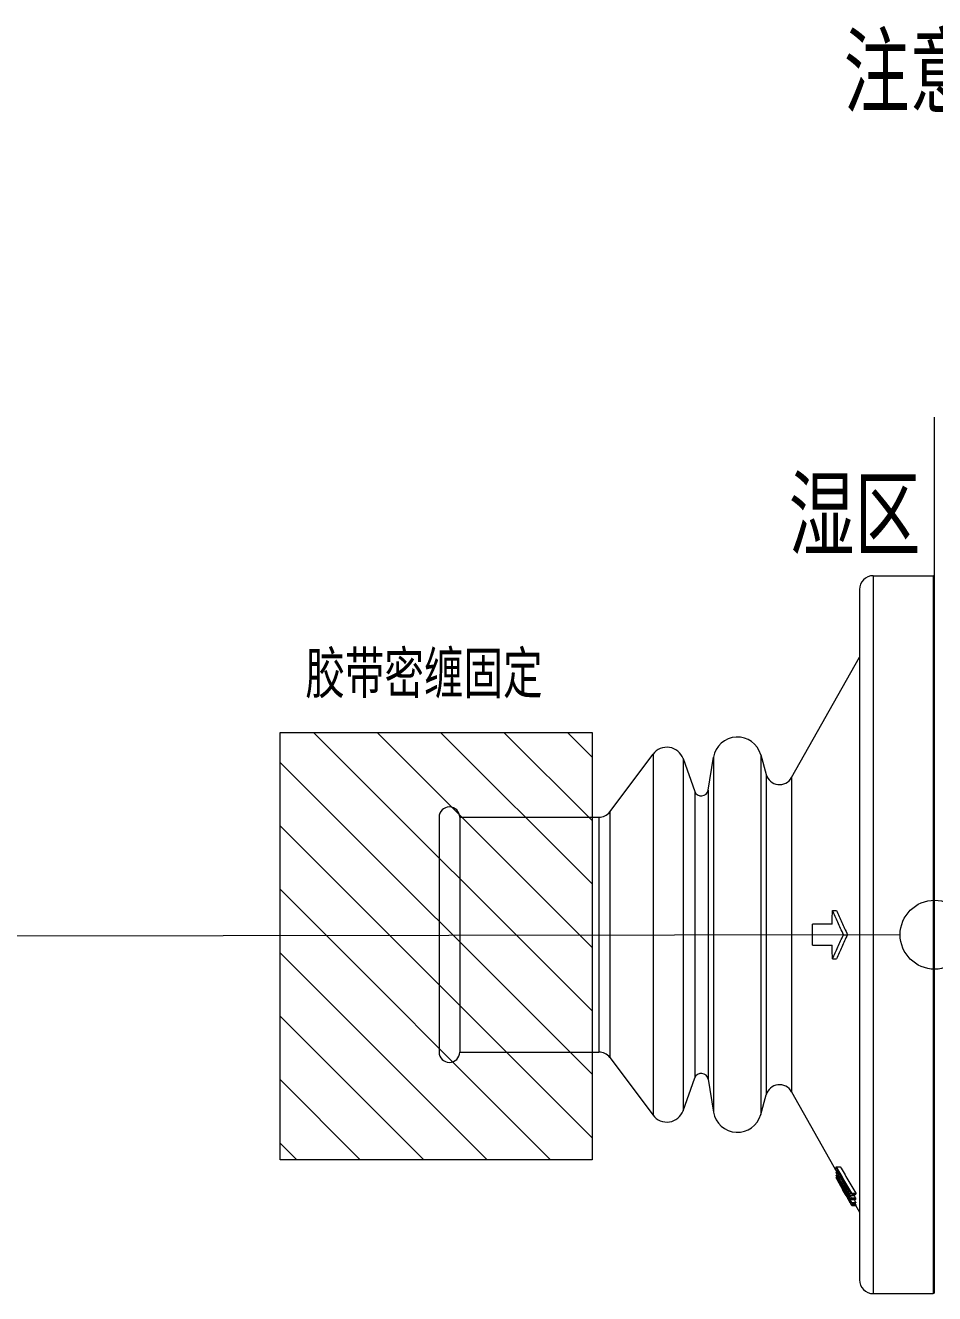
# Model space of a CAD drawing. Header units: inches. Extents: x 47316 to 59086, y 3141 to 11743.
# Drawn here: x 54699.3 to 54765.1, y 9769.3 to 9861.2 of the extents above; entities that cross this region are included whole.
import ezdxf

# ---------------------------------------------------------------- set-up
doc = ezdxf.new("R2010")
doc.units = ezdxf.units.IN
doc.header["$MEASUREMENT"] = 0
doc.layers.add('_BLACK_HOLE', color=7, linetype='Continuous')
doc.styles.add('MtX_FangSong_GB2312', font='')
doc.styles.get('MtX_FangSong_GB2312').set_extended_font_data('FangSong_GB2312')
doc.linetypes.add('_VH_FULL_TAPE', pattern='A,0.0001,[30,VeSys.shx,S=0.1,R=0,X=0,Y=0],-0.8,[30,VeSys.shx,S=0.1,R=180,X=0,Y=0],-0.0001', length=0.8002)

msp = doc.modelspace()

# ---------------------------------------------------------------- linework, layer by layer
at = {"color": 0, "lineweight": 15}
for p, q in [((54765.146, 9820.589), (54765.146, 9832.824)), ((54765.146, 9820.639), (54765.146, 9830.656)), ((54717.739, 9779.032), (54717.739, 9809.99)), ((54717.739, 9809.99), (54740.333, 9809.99)), ((54720.162, 9809.99), (54740.333, 9789.819)), ((54724.758, 9809.99), (54740.333, 9794.415)), ((54729.355, 9809.99), (54740.333, 9799.012)), ((54733.951, 9809.99), (54740.333, 9803.608)), ((54738.547, 9809.99), (54740.333, 9808.204)), ((54740.333, 9809.99), (54740.333, 9779.032)), ((54717.739, 9807.817), (54740.333, 9785.223)), ((54717.739, 9803.221), (54740.333, 9780.627)), ((54717.739, 9798.624), (54737.332, 9779.032)), ((54717.739, 9794.028), (54732.735, 9779.032)), ((54717.739, 9789.432), (54728.139, 9779.032)), ((54717.739, 9784.836), (54723.543, 9779.032)), ((54717.739, 9780.24), (54718.947, 9779.032)), ((54740.333, 9779.032), (54717.739, 9779.032))]:
    msp.add_line(p, q, dxfattribs=at)
at = {"color": 0, "linetype": '_VH_FULL_TAPE', "lineweight": 15, "ltscale": 5}
msp.add_line((54762.646, 9795.332), (54464.644, 9794.807), dxfattribs=at)
at = {"color": 0, "linetype": 'Continuous', "lineweight": 15}
msp.add_circle((54765.146, 9795.336), 2.5, dxfattribs=at)
at = {"layer": '_BLACK_HOLE', "color": 0, "linetype": 'ByBlock', "lineweight": 18}
for p, q in [((54760.696, 9821.336), (54765.046, 9821.336)), ((54765.146, 9769.436), (54765.146, 9821.236)), ((54759.696, 9820.336), (54759.696, 9770.336)), ((54754.787, 9806.713), (54759.696, 9815.435)), ((54741.616, 9804.236), (54744.746, 9808.411)), ((54746.922, 9808.085), (54747.776, 9805.717)), ((54748.739, 9805.805), (54749.135, 9808.19)), ((54752.548, 9808.369), (54752.942, 9806.939)), ((54729.246, 9803.836), (54729.246, 9786.836)), ((54730.746, 9803.836), (54740.816, 9803.836)), ((54730.746, 9803.836), (54730.746, 9786.836)), ((54757.753, 9797.086), (54758.04, 9797.086)), ((54758.547, 9795.336), (54758.834, 9795.336)), ((54757.753, 9793.586), (54758.04, 9793.586)), ((54730.746, 9786.836), (54740.816, 9786.836)), ((54741.616, 9786.436), (54744.746, 9782.261)), ((54746.922, 9782.587), (54747.776, 9784.956)), ((54748.739, 9784.868), (54749.135, 9782.483)), ((54752.548, 9782.304), (54752.942, 9783.733)), ((54754.787, 9783.959), (54758.064, 9778.136)), ((54758.015, 9777.756), (54758.082, 9777.756)), ((54758.016, 9778.531), (54758.303, 9778.531)), ((54758.016, 9777.924), (54758.086, 9777.924)), ((54758.016, 9777.923), (54758.087, 9777.923)), ((54758.016, 9777.869), (54758.025, 9777.869)), ((54758.04, 9778.136), (54758.168, 9778.136)), ((54758.042, 9778.164), (54758.049, 9778.164)), ((54758.042, 9777.797), (54758.062, 9777.797)), ((54758.114, 9778.056), (54758.211, 9778.056)), ((54758.135, 9777.917), (54758.162, 9777.917)), ((54758.16, 9777.83), (54758.231, 9777.83)), ((54758.184, 9778.102), (54758.376, 9777.776)), ((54758.188, 9777.959), (54758.268, 9777.959)), ((54759.141, 9776.544), (54758.207, 9778.133)), ((54758.286, 9777.81), (54758.356, 9777.81)), ((54758.376, 9777.776), (54758.417, 9777.776)), ((54758.015, 9777.727), (54758.023, 9777.727)), ((54758.04, 9777.675), (54758.047, 9777.675)), ((54758.041, 9777.727), (54758.097, 9777.727)), ((54758.114, 9777.539), (54758.119, 9777.539)), ((54758.115, 9777.614), (54758.155, 9777.614)), ((54758.136, 9777.528), (54758.149, 9777.528)), ((54758.16, 9777.477), (54758.182, 9777.477)), ((54758.184, 9777.558), (54758.376, 9777.221)), ((54758.188, 9777.407), (54758.192, 9777.407)), ((54759.141, 9775.907), (54758.207, 9777.551)), ((54758.209, 9777.72), (54758.306, 9777.72)), ((54758.21, 9777.384), (54758.24, 9777.384)), ((54758.213, 9777.452), (54758.244, 9777.452)), ((54758.283, 9777.251), (54758.318, 9777.251)), ((54758.286, 9777.233), (54758.289, 9777.233)), ((54758.334, 9777.245), (54758.362, 9777.245)), ((54758.335, 9777.15), (54758.431, 9776.98)), ((54758.355, 9777.435), (54758.483, 9777.435)), ((54758.402, 9777.104), (54758.355, 9777.189)), ((54758.355, 9777.121), (54758.393, 9777.121)), ((54758.355, 9777.121), (54758.403, 9777.036)), ((54758.358, 9777.694), (54758.465, 9777.694)), ((54758.358, 9777.104), (54758.361, 9777.104)), ((54758.372, 9777.079), (54758.729, 9776.446)), ((54758.376, 9777.221), (54758.395, 9777.221)), ((54758.403, 9777.036), (54758.439, 9777.036)), ((54758.474, 9776.912), (54758.507, 9776.912)), ((54758.479, 9777.496), (54758.582, 9777.496)), ((54758.694, 9777.122), (54758.479, 9777.496)), ((54758.479, 9777.174), (54758.694, 9776.8)), ((54758.694, 9776.507), (54758.479, 9776.89)), ((54758.479, 9776.89), (54758.483, 9776.89)), ((54758.666, 9777.118), (54758.499, 9777.409)), ((54758.499, 9777.177), (54758.633, 9777.177)), ((54758.499, 9777.177), (54758.666, 9776.886)), ((54758.503, 9776.95), (54758.548, 9776.95)), ((54758.67, 9776.653), (54758.503, 9776.95)), ((54758.666, 9776.886), (54758.795, 9776.886)), ((54758.694, 9777.122), (54758.802, 9777.122)), ((54758.813, 9776.905), (54758.929, 9776.905)), ((54758.545, 9776.79), (54758.57, 9776.79)), ((54758.591, 9776.713), (54758.607, 9776.713)), ((54758.666, 9776.64), (54758.619, 9776.725)), ((54758.67, 9776.653), (54758.717, 9776.653)), ((54758.694, 9776.507), (54758.706, 9776.507)), ((54758.711, 9776.538), (54758.723, 9776.538)), ((54758.734, 9776.482), (54758.754, 9776.482)), ((54758.734, 9776.469), (54758.761, 9776.469)), ((54758.809, 9776.645), (54758.916, 9776.645)), ((54758.813, 9776.296), (54758.856, 9776.296)), ((54758.837, 9776.353), (54758.888, 9776.353)), ((54758.881, 9776.193), (54758.912, 9776.193)), ((54758.884, 9776.771), (54759.008, 9776.771)), ((54758.884, 9776.17), (54758.889, 9776.17)), ((54758.951, 9776.432), (54759.007, 9776.432)), ((54758.951, 9776.071), (54758.976, 9776.071)), ((54758.955, 9776.135), (54759.011, 9776.135)), ((54758.978, 9776.587), (54759.116, 9776.587)), ((54758.978, 9776.004), (54758.984, 9776.004)), ((54758.998, 9775.994), (54759.013, 9775.994)), ((54759.048, 9776.436), (54759.335, 9776.436)), ((54759.049, 9775.957), (54759.113, 9775.957)), ((54759.118, 9776.266), (54759.405, 9776.266)), ((54759.118, 9776.159), (54759.405, 9776.159)), ((54759.141, 9776.544), (54759.428, 9776.544)), ((54759.141, 9776.171), (54759.428, 9776.171)), ((54759.142, 9776.616), (54759.429, 9776.616)), ((54759.142, 9775.943), (54759.429, 9775.943)), ((54759.048, 9775.881), (54759.056, 9775.881)), ((54759.118, 9775.817), (54759.405, 9775.817)), ((54759.118, 9775.761), (54759.132, 9775.761)), ((54759.141, 9775.907), (54759.428, 9775.907)), ((54759.141, 9775.761), (54759.428, 9775.761)), ((54759.141, 9775.75), (54759.428, 9775.75)), ((54759.141, 9775.729), (54759.42, 9775.729)), ((54759.408, 9775.75), (54759.696, 9775.237)), ((54760.696, 9769.336), (54765.046, 9769.336))]:
    msp.add_line(p, q, dxfattribs=at)
at = {"layer": '_BLACK_HOLE', "color": 0, "linetype": 'ByBlock', "lineweight": 13}
for p, q in [((54760.696, 9821.336), (54760.696, 9769.336)), ((54765.046, 9821.336), (54765.046, 9769.336)), ((54744.746, 9808.411), (54744.746, 9782.261)), ((54746.922, 9808.085), (54746.922, 9782.587)), ((54749.135, 9808.19), (54749.135, 9782.483)), ((54752.548, 9808.369), (54752.548, 9782.304)), ((54752.942, 9806.939), (54752.942, 9783.733)), ((54754.787, 9806.713), (54754.787, 9783.959)), ((54747.776, 9805.717), (54747.776, 9784.956)), ((54748.739, 9805.805), (54748.739, 9784.868)), ((54740.816, 9803.836), (54740.816, 9786.836)), ((54741.616, 9804.236), (54741.616, 9786.436))]:
    msp.add_line(p, q, dxfattribs=at)
at = {"layer": '_BLACK_HOLE', "color": 0, "linetype": 'ByBlock', "lineweight": 18}
for centre, radius, start, end in [((54760.696, 9820.336), 1, 90, 179.99935), ((54765.046, 9821.236), 0.1, 0.00179, 90), ((54750.861, 9807.904), 1.75, 15.41026, 170.59109), ((54745.746, 9807.661), 1.25, 19.82144, 143.14108), ((54753.911, 9807.206), 1.005, 195.41026, 330.62648), ((54748.246, 9805.886), 0.5, 199.82144, 350.59109), ((54729.996, 9803.836), 0.75, 0, 180), ((54740.816, 9804.836), 1, 270, 323.14108), ((54729.996, 9786.836), 0.75, 180, 0), ((54740.816, 9785.836), 1, 36.85892, 90), ((54748.246, 9784.786), 0.5, 9.40891, 160.17856), ((54753.911, 9783.466), 1.005, 29.37352, 164.58974), ((54745.746, 9783.011), 1.25, 216.85892, 340.17856), ((54750.861, 9782.769), 1.75, 189.40891, 344.58974), ((54760.696, 9770.336), 1, 180.00065, 270), ((54765.046, 9769.436), 0.1, 270, 359.99821)]:
    msp.add_arc(centre, radius, start, end, dxfattribs=at)
for points in [[(54757.712, 9796.086), (54757.716, 9796.253), (54757.727, 9796.586), (54757.744, 9796.92), (54757.753, 9797.086)], [(54758.547, 9795.336), (54758.4, 9795.641), (54758.121, 9796.237), (54757.871, 9796.808), (54757.753, 9797.086)], [(54758.04, 9797.086), (54758.158, 9796.807), (54758.409, 9796.235), (54758.688, 9795.64), (54758.834, 9795.336)], [(54756.307, 9794.586), (54756.299, 9794.836), (54756.292, 9795.336), (54756.299, 9795.836), (54756.307, 9796.086)], [(54757.712, 9796.086), (54757.474, 9796.086), (54757.002, 9796.086), (54756.537, 9796.086), (54756.307, 9796.086)], [(54757.753, 9793.586), (54757.871, 9793.866), (54758.122, 9794.437), (54758.401, 9795.033), (54758.547, 9795.336)], [(54758.834, 9795.336), (54758.687, 9795.032), (54758.408, 9794.435), (54758.158, 9793.865), (54758.04, 9793.586)], [(54756.307, 9794.586), (54756.537, 9794.586), (54757.002, 9794.586), (54757.474, 9794.586), (54757.712, 9794.586)], [(54757.753, 9793.586), (54757.744, 9793.753), (54757.727, 9794.086), (54757.716, 9794.42), (54757.712, 9794.586)], [(54758.015, 9778.459), (54758.015, 9778.471), (54758.015, 9778.495), (54758.016, 9778.519), (54758.016, 9778.531)], [(54758.184, 9778.102), (54758.155, 9778.162), (54758.099, 9778.282), (54758.043, 9778.4), (54758.015, 9778.459)], [(54758.015, 9778.124), (54758.019, 9778.126), (54758.027, 9778.13), (54758.036, 9778.134), (54758.04, 9778.136)], [(54758.04, 9778.029), (54758.036, 9778.045), (54758.027, 9778.077), (54758.019, 9778.108), (54758.015, 9778.124)], [(54758.015, 9777.888), (54758.015, 9777.894), (54758.015, 9777.905), (54758.016, 9777.917), (54758.016, 9777.923)], [(54758.184, 9777.558), (54758.155, 9777.613), (54758.099, 9777.724), (54758.043, 9777.833), (54758.015, 9777.888)], [(54758.015, 9777.756), (54758.02, 9777.752), (54758.028, 9777.742), (54758.036, 9777.732), (54758.041, 9777.727)], [(54758.016, 9777.743), (54758.015, 9777.745), (54758.015, 9777.75), (54758.015, 9777.754), (54758.015, 9777.756)], [(54759.142, 9776.616), (54758.953, 9776.937), (54758.577, 9777.578), (54758.203, 9778.214), (54758.016, 9778.531)], [(54759.142, 9775.943), (54758.953, 9776.275), (54758.577, 9776.937), (54758.203, 9777.595), (54758.016, 9777.923)], [(54758.016, 9777.887), (54758.016, 9777.881), (54758.016, 9777.875), (54758.016, 9777.869)], [(54758.016, 9777.869), (54758.02, 9777.857), (54758.029, 9777.833), (54758.038, 9777.809), (54758.042, 9777.797)], [(54758.035, 9778.189), (54758.037, 9778.181), (54758.039, 9778.173), (54758.042, 9778.164)], [(54758.04, 9778.136), (54758.052, 9778.123), (54758.077, 9778.097), (54758.102, 9778.07), (54758.114, 9778.056)], [(54758.114, 9777.86), (54758.102, 9777.888), (54758.077, 9777.945), (54758.052, 9778.001), (54758.04, 9778.029)], [(54758.042, 9778.164), (54758.045, 9778.155), (54758.049, 9778.146), (54758.053, 9778.136)], [(54758.042, 9777.797), (54758.049, 9777.783), (54758.055, 9777.77), (54758.061, 9777.756)], [(54758.114, 9778.056), (54758.127, 9778.04), (54758.151, 9778.008), (54758.176, 9777.975), (54758.188, 9777.959)], [(54758.188, 9777.708), (54758.176, 9777.734), (54758.151, 9777.784), (54758.127, 9777.835), (54758.114, 9777.86)], [(54758.135, 9777.917), (54758.139, 9777.917), (54758.147, 9777.918), (54758.156, 9777.919), (54758.16, 9777.92)], [(54758.16, 9777.83), (54758.156, 9777.845), (54758.147, 9777.873), (54758.139, 9777.902), (54758.135, 9777.917)], [(54758.16, 9777.92), (54758.168, 9777.91), (54758.184, 9777.892), (54758.2, 9777.873), (54758.209, 9777.863)], [(54758.209, 9777.72), (54758.2, 9777.739), (54758.184, 9777.775), (54758.168, 9777.812), (54758.16, 9777.83)], [(54758.188, 9777.959), (54758.204, 9777.934), (54758.237, 9777.885), (54758.269, 9777.835), (54758.286, 9777.81)], [(54758.376, 9777.776), (54758.347, 9777.836), (54758.29, 9777.956), (54758.235, 9778.074), (54758.207, 9778.133)], [(54758.209, 9777.863), (54758.233, 9777.828), (54758.281, 9777.757), (54758.33, 9777.686), (54758.355, 9777.65)], [(54758.286, 9777.81), (54758.298, 9777.791), (54758.322, 9777.752), (54758.346, 9777.714), (54758.358, 9777.694)], [(54758.303, 9778.531), (54758.49, 9778.214), (54758.864, 9777.578), (54759.24, 9776.937), (54759.429, 9776.616)], [(54758.015, 9777.727), (54758.019, 9777.719), (54758.027, 9777.701), (54758.036, 9777.684), (54758.04, 9777.675)], [(54758.041, 9777.687), (54758.037, 9777.696), (54758.028, 9777.715), (54758.02, 9777.733), (54758.016, 9777.743)], [(54758.04, 9777.675), (54758.052, 9777.652), (54758.077, 9777.607), (54758.102, 9777.562), (54758.114, 9777.539)], [(54758.041, 9777.727), (54758.053, 9777.708), (54758.078, 9777.671), (54758.103, 9777.633), (54758.115, 9777.614)], [(54758.116, 9777.546), (54758.103, 9777.569), (54758.078, 9777.617), (54758.053, 9777.663), (54758.041, 9777.687)], [(54758.114, 9777.539), (54758.127, 9777.517), (54758.151, 9777.473), (54758.176, 9777.429), (54758.188, 9777.407)], [(54758.115, 9777.614), (54758.131, 9777.587), (54758.164, 9777.533), (54758.197, 9777.479), (54758.213, 9777.452)], [(54758.214, 9777.368), (54758.197, 9777.398), (54758.165, 9777.457), (54758.132, 9777.516), (54758.116, 9777.546)], [(54758.136, 9777.528), (54758.135, 9777.531), (54758.135, 9777.537), (54758.135, 9777.544), (54758.135, 9777.547)], [(54758.135, 9777.547), (54758.139, 9777.541), (54758.148, 9777.53), (54758.156, 9777.518), (54758.16, 9777.512)], [(54758.16, 9777.477), (54758.156, 9777.486), (54758.148, 9777.503), (54758.14, 9777.519), (54758.136, 9777.528)], [(54758.16, 9777.512), (54758.168, 9777.5), (54758.184, 9777.474), (54758.201, 9777.448), (54758.209, 9777.436)], [(54758.21, 9777.384), (54758.201, 9777.4), (54758.185, 9777.431), (54758.169, 9777.462), (54758.16, 9777.477)], [(54758.286, 9777.524), (54758.269, 9777.555), (54758.237, 9777.616), (54758.204, 9777.678), (54758.188, 9777.708)], [(54758.188, 9777.407), (54758.204, 9777.378), (54758.237, 9777.32), (54758.269, 9777.262), (54758.286, 9777.233)], [(54758.376, 9777.221), (54758.347, 9777.276), (54758.29, 9777.387), (54758.235, 9777.496), (54758.207, 9777.551)], [(54758.355, 9777.435), (54758.33, 9777.483), (54758.281, 9777.578), (54758.233, 9777.673), (54758.209, 9777.72)], [(54758.209, 9777.436), (54758.221, 9777.415), (54758.245, 9777.375), (54758.27, 9777.334), (54758.282, 9777.314)], [(54758.283, 9777.251), (54758.27, 9777.274), (54758.246, 9777.318), (54758.222, 9777.362), (54758.21, 9777.384)], [(54758.213, 9777.452), (54758.233, 9777.417), (54758.274, 9777.349), (54758.314, 9777.28), (54758.334, 9777.245)], [(54758.335, 9777.15), (54758.315, 9777.187), (54758.274, 9777.259), (54758.234, 9777.332), (54758.214, 9777.368)], [(54758.282, 9777.314), (54758.294, 9777.293), (54758.318, 9777.251), (54758.342, 9777.21), (54758.355, 9777.189)], [(54758.355, 9777.121), (54758.343, 9777.143), (54758.319, 9777.186), (54758.295, 9777.23), (54758.283, 9777.251)], [(54758.358, 9777.39), (54758.346, 9777.413), (54758.322, 9777.457), (54758.298, 9777.502), (54758.286, 9777.524)], [(54758.286, 9777.233), (54758.298, 9777.212), (54758.322, 9777.169), (54758.346, 9777.126), (54758.358, 9777.104)], [(54758.334, 9777.245), (54758.362, 9777.196), (54758.419, 9777.098), (54758.475, 9777), (54758.503, 9776.95)], [(54758.355, 9777.65), (54758.379, 9777.61), (54758.427, 9777.53), (54758.475, 9777.45), (54758.499, 9777.409)], [(54758.499, 9777.177), (54758.475, 9777.22), (54758.427, 9777.306), (54758.379, 9777.392), (54758.355, 9777.435)], [(54758.358, 9777.694), (54758.378, 9777.661), (54758.419, 9777.595), (54758.459, 9777.529), (54758.479, 9777.496)], [(54758.479, 9777.174), (54758.459, 9777.21), (54758.419, 9777.282), (54758.378, 9777.354), (54758.358, 9777.39)], [(54758.358, 9777.104), (54758.378, 9777.069), (54758.419, 9776.997), (54758.459, 9776.926), (54758.479, 9776.89)], [(54758.474, 9776.974), (54758.462, 9776.996), (54758.438, 9777.039), (54758.414, 9777.082), (54758.402, 9777.104)], [(54758.403, 9777.036), (54758.415, 9777.016), (54758.439, 9776.974), (54758.462, 9776.933), (54758.474, 9776.912)], [(54758.431, 9776.98), (54758.451, 9776.946), (54758.49, 9776.877), (54758.529, 9776.808), (54758.549, 9776.773)], [(54758.544, 9776.841), (54758.533, 9776.863), (54758.509, 9776.908), (54758.485, 9776.952), (54758.474, 9776.974)], [(54758.474, 9776.912), (54758.486, 9776.891), (54758.509, 9776.851), (54758.533, 9776.81), (54758.545, 9776.79)], [(54758.591, 9776.748), (54758.583, 9776.764), (54758.568, 9776.795), (54758.552, 9776.826), (54758.544, 9776.841)], [(54758.809, 9776.86), (54758.786, 9776.903), (54758.738, 9776.99), (54758.69, 9777.075), (54758.666, 9777.118)], [(54758.666, 9776.886), (54758.69, 9776.846), (54758.738, 9776.766), (54758.786, 9776.686), (54758.809, 9776.645)], [(54758.813, 9776.905), (54758.793, 9776.941), (54758.754, 9777.013), (54758.714, 9777.086), (54758.694, 9777.122)], [(54758.951, 9776.575), (54758.927, 9776.623), (54758.88, 9776.718), (54758.833, 9776.813), (54758.809, 9776.86)], [(54758.884, 9776.771), (54758.872, 9776.793), (54758.849, 9776.838), (54758.825, 9776.883), (54758.813, 9776.905)], [(54758.545, 9776.79), (54758.553, 9776.777), (54758.568, 9776.751), (54758.584, 9776.726), (54758.591, 9776.713)], [(54758.549, 9776.773), (54758.564, 9776.747), (54758.596, 9776.693), (54758.627, 9776.639), (54758.642, 9776.612)], [(54758.614, 9776.697), (54758.61, 9776.706), (54758.603, 9776.723), (54758.595, 9776.74), (54758.591, 9776.748)], [(54758.591, 9776.713), (54758.595, 9776.707), (54758.603, 9776.696), (54758.611, 9776.684), (54758.615, 9776.679)], [(54758.615, 9776.679), (54758.614, 9776.682), (54758.614, 9776.688), (54758.614, 9776.694), (54758.614, 9776.697)], [(54758.711, 9776.538), (54758.696, 9776.57), (54758.664, 9776.632), (54758.634, 9776.694), (54758.619, 9776.725)], [(54758.642, 9776.612), (54758.654, 9776.593), (54758.677, 9776.555), (54758.7, 9776.517), (54758.712, 9776.498)], [(54758.809, 9776.382), (54758.786, 9776.425), (54758.738, 9776.511), (54758.69, 9776.597), (54758.666, 9776.64)], [(54758.837, 9776.353), (54758.809, 9776.403), (54758.754, 9776.503), (54758.698, 9776.603), (54758.67, 9776.653)], [(54758.694, 9776.8), (54758.714, 9776.767), (54758.754, 9776.7), (54758.793, 9776.634), (54758.813, 9776.601)], [(54758.813, 9776.296), (54758.793, 9776.332), (54758.754, 9776.402), (54758.714, 9776.472), (54758.694, 9776.507)], [(54758.734, 9776.482), (54758.73, 9776.492), (54758.722, 9776.51), (54758.715, 9776.529), (54758.711, 9776.538)], [(54758.712, 9776.498), (54758.715, 9776.493), (54758.723, 9776.483), (54758.73, 9776.474), (54758.734, 9776.469)], [(54758.734, 9776.469), (54758.734, 9776.471), (54758.734, 9776.476), (54758.734, 9776.48), (54758.734, 9776.482)], [(54758.809, 9776.645), (54758.833, 9776.61), (54758.88, 9776.539), (54758.927, 9776.468), (54758.951, 9776.432)], [(54758.881, 9776.252), (54758.869, 9776.274), (54758.845, 9776.317), (54758.821, 9776.36), (54758.809, 9776.382)], [(54758.813, 9776.601), (54758.825, 9776.582), (54758.849, 9776.543), (54758.872, 9776.504), (54758.884, 9776.485)], [(54758.884, 9776.17), (54758.872, 9776.191), (54758.849, 9776.233), (54758.825, 9776.275), (54758.813, 9776.296)], [(54758.955, 9776.135), (54758.935, 9776.172), (54758.896, 9776.245), (54758.857, 9776.317), (54758.837, 9776.353)], [(54758.951, 9776.119), (54758.94, 9776.141), (54758.916, 9776.186), (54758.892, 9776.23), (54758.881, 9776.252)], [(54758.881, 9776.193), (54758.892, 9776.172), (54758.916, 9776.132), (54758.94, 9776.091), (54758.951, 9776.071)], [(54758.884, 9776.179), (54758.883, 9776.181), (54758.882, 9776.186), (54758.881, 9776.19), (54758.881, 9776.193)], [(54758.978, 9776.587), (54758.963, 9776.618), (54758.931, 9776.679), (54758.9, 9776.741), (54758.884, 9776.771)], [(54758.884, 9776.485), (54758.9, 9776.46), (54758.931, 9776.411), (54758.963, 9776.361), (54758.978, 9776.337)], [(54758.884, 9776.179), (54758.896, 9776.158), (54758.92, 9776.117), (54758.943, 9776.075), (54758.955, 9776.054)], [(54758.978, 9776.004), (54758.963, 9776.032), (54758.931, 9776.087), (54758.9, 9776.143), (54758.884, 9776.17)], [(54758.998, 9776.465), (54758.99, 9776.483), (54758.974, 9776.52), (54758.959, 9776.557), (54758.951, 9776.575)], [(54758.951, 9776.432), (54758.959, 9776.423), (54758.974, 9776.404), (54758.99, 9776.385), (54758.998, 9776.376)], [(54758.998, 9776.026), (54758.99, 9776.042), (54758.975, 9776.073), (54758.959, 9776.104), (54758.951, 9776.119)], [(54758.951, 9776.071), (54758.959, 9776.058), (54758.975, 9776.032), (54758.99, 9776.007), (54758.998, 9775.994)], [(54759.049, 9775.957), (54759.033, 9775.987), (54759.002, 9776.047), (54758.971, 9776.106), (54758.955, 9776.135)], [(54758.955, 9776.054), (54758.971, 9776.027), (54759.002, 9775.974), (54759.033, 9775.92), (54759.049, 9775.893)], [(54759.048, 9776.436), (54759.037, 9776.461), (54759.013, 9776.511), (54758.99, 9776.562), (54758.978, 9776.587)], [(54758.978, 9776.337), (54758.99, 9776.32), (54759.013, 9776.288), (54759.037, 9776.255), (54759.048, 9776.239)], [(54759.048, 9775.881), (54759.037, 9775.901), (54759.013, 9775.942), (54758.99, 9775.983), (54758.978, 9776.004)], [(54759.021, 9776.379), (54759.017, 9776.393), (54759.009, 9776.422), (54759.002, 9776.451), (54758.998, 9776.465)], [(54758.998, 9776.376), (54759.002, 9776.376), (54759.009, 9776.377), (54759.017, 9776.378), (54759.021, 9776.379)], [(54759.022, 9775.976), (54759.018, 9775.984), (54759.01, 9776.001), (54759.002, 9776.018), (54758.998, 9776.026)], [(54758.998, 9775.994), (54759.002, 9775.988), (54759.01, 9775.977), (54759.018, 9775.965), (54759.022, 9775.959)], [(54759.022, 9775.959), (54759.021, 9775.962), (54759.021, 9775.967), (54759.021, 9775.973), (54759.022, 9775.976)], [(54759.118, 9776.266), (54759.106, 9776.294), (54759.083, 9776.351), (54759.06, 9776.407), (54759.048, 9776.436)], [(54759.048, 9776.239), (54759.06, 9776.226), (54759.083, 9776.199), (54759.106, 9776.172), (54759.118, 9776.159)], [(54759.118, 9775.817), (54759.107, 9775.84), (54759.083, 9775.887), (54759.06, 9775.934), (54759.049, 9775.957)], [(54759.141, 9776.171), (54759.137, 9776.187), (54759.129, 9776.219), (54759.122, 9776.25), (54759.118, 9776.266)], [(54759.118, 9776.159), (54759.122, 9776.161), (54759.129, 9776.165), (54759.137, 9776.169), (54759.141, 9776.171)], [(54759.141, 9776.544), (54759.141, 9776.556), (54759.141, 9776.58), (54759.142, 9776.604), (54759.142, 9776.616)], [(54759.141, 9775.907), (54759.141, 9775.913), (54759.141, 9775.925), (54759.142, 9775.937), (54759.142, 9775.943)], [(54759.306, 9776.159), (54759.347, 9776.087), (54759.388, 9776.015), (54759.429, 9775.943)], [(54759.335, 9776.436), (54759.347, 9776.407), (54759.37, 9776.351), (54759.393, 9776.294), (54759.405, 9776.266)], [(54759.405, 9776.266), (54759.409, 9776.25), (54759.416, 9776.219), (54759.424, 9776.187), (54759.428, 9776.171)], [(54759.428, 9776.171), (54759.424, 9776.169), (54759.416, 9776.165), (54759.409, 9776.161), (54759.405, 9776.159)], [(54759.429, 9776.616), (54759.429, 9776.604), (54759.428, 9776.58), (54759.428, 9776.556), (54759.428, 9776.544)], [(54759.429, 9775.943), (54759.429, 9775.937), (54759.428, 9775.925), (54759.428, 9775.913), (54759.428, 9775.907)], [(54759.118, 9775.761), (54759.106, 9775.781), (54759.083, 9775.821), (54759.06, 9775.861), (54759.048, 9775.881)], [(54759.049, 9775.893), (54759.06, 9775.874), (54759.083, 9775.836), (54759.107, 9775.798), (54759.118, 9775.779)], [(54759.141, 9775.761), (54759.137, 9775.77), (54759.13, 9775.789), (54759.122, 9775.807), (54759.118, 9775.817)], [(54759.118, 9775.779), (54759.122, 9775.774), (54759.13, 9775.764), (54759.137, 9775.755), (54759.141, 9775.75)], [(54759.141, 9775.729), (54759.137, 9775.734), (54759.129, 9775.745), (54759.122, 9775.756), (54759.118, 9775.761)], [(54759.141, 9775.75), (54759.141, 9775.752), (54759.141, 9775.755), (54759.141, 9775.759), (54759.141, 9775.761)], [(54759.405, 9775.817), (54759.409, 9775.807), (54759.416, 9775.789), (54759.424, 9775.77), (54759.428, 9775.761)], [(54759.428, 9775.761), (54759.428, 9775.759), (54759.428, 9775.755), (54759.428, 9775.752), (54759.428, 9775.75)]]:
    msp.add_open_spline(points, degree=3, dxfattribs=at)
for points, knots in [([(54758.016, 9777.924), (54758.015, 9777.915), (54758.015, 9777.905), (54758.015, 9777.894), (54758.015, 9777.893)], [0, 0, 0, 0, 0.876599, 1, 1, 1, 1]), ([(54759.285, 9776.544), (54759.29, 9776.533), (54759.307, 9776.497), (54759.323, 9776.461), (54759.335, 9776.436)], [0, 0, 0, 0, 0.301159, 1, 1, 1, 1]), ([(54759.36, 9775.907), (54759.364, 9775.901), (54759.378, 9775.87), (54759.393, 9775.84), (54759.405, 9775.817)], [0, 0, 0, 0, 0.224225, 1, 1, 1, 1])]:
    msp.add_open_spline(points, degree=3, knots=knots, dxfattribs=at)

# ---------------------------------------------------------------- texts
at = {"color": 0, "lineweight": 15, "style": 'MtX_FangSong_GB2312', "width": 0.7}
for s, height, p in [('注意橡胶件有箭头标识，箭头垂直图面向上', 5, (54758.557, 9855.408)), ('胶带密缠固定', 3, (54719.562, 9812.797))]:
    msp.add_text(s, height=height, dxfattribs=at).set_placement(p)
msp.add_text('湿区', height=5, rotation=360, dxfattribs=at).set_placement((54754.581, 9823.326))

doc.saveas('drawing.dxf')
